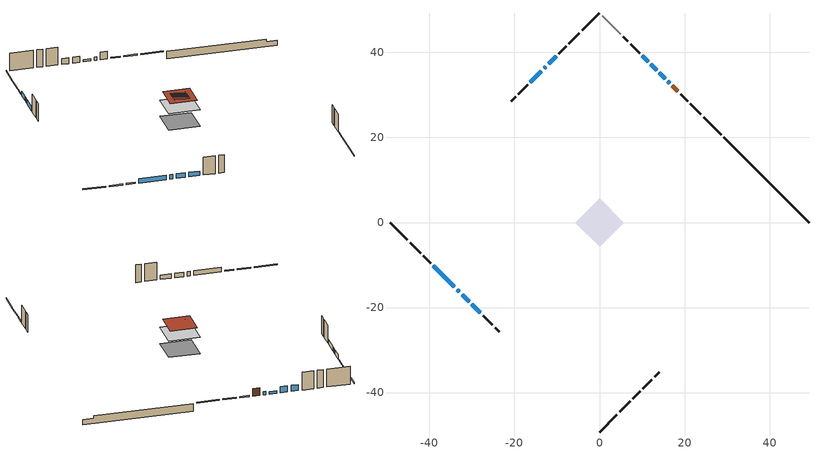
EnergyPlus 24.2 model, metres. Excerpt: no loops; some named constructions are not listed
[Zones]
conditioned space
 floor adiabatic (AdiabaticFloorConstruction): -5.69,0 0,5.69 5.69,0 0,-5.69 z3.53
 floor foundation (Slab1 construction): -5.69,0 0,5.69 5.69,0 0,-5.69 z-0.98
 wall outside (RimJoist1 construction): 0,-49.29 4.11,-45.18 / -49.29,0 -45.18,-4.11 / 0,49.29 -4.11,45.18 / 28.59,20.7 24.48,24.81 z1.09:1.39
 wall outside (RimJoist2 construction): 4.77,-44.53 7.2,-42.1 / -44.53,-4.77 -42.1,-7.2 / -4.77,44.53 -7.2,42.1 / 23.83,25.47 21.4,27.9 z1.09:1.39
 wall outside (RimJoist3 construction): 7.85,-41.44 9.53,-39.76 / -41.44,-7.85 -39.76,-9.53 / -7.85,41.44 -9.53,39.76 / 20.74,28.55 19.06,30.23 z1.09:1.39
 wall outside (AdiabaticWallConstruction 1): 18.4,30.89 17.16,32.13 z1.09:3.12
 wall outside (AdiabaticWallConstruction): 16.51,32.79 16.07,33.22 z1.09:2.01; -39.1,-10.19 -34.14,-15.16 / -33.48,-15.81 -32.98,-16.31 / -10.19,39.11 -11.96,37.33 / -32.33,-16.97 -30.7,-18.59 / -12.62,36.68 -13.05,36.25 / -13.7,35.59 -16.28,33.01 / -30.04,-19.25 -28.03,-21.26 z1.09:2.31; 15.42,33.88 14.09,35.21 z1.09:1.7; 13.43,35.86 12.1,37.19 / 11.44,37.85 10.11,39.18 z1.09:2.72
 wall outside (Wall1 construction): 10.19,-39.1 12.33,-36.97 / -27.38,-21.92 -25.24,-24.05 / -16.94,32.36 -19.07,30.22 / 9.46,39.84 7.32,41.97 z1.09:5.97
 wall outside (Wall2 construction): 12.98,-36.31 14.01,-35.29 / -24.58,-24.71 -23.56,-25.74 / -19.73,29.56 -20.75,28.54 / 6.66,42.63 5.64,43.66 z1.09:5.97
 wall foundation (FoundationWall1 construction): 29.25,20.04,-0.98 29.25,20.04,1.09 47.29,2,1.09 47.29,2,0.38 49.29,0,0.38 49.29,0,-0.98
 wall adiabatic (Wall4 construction): 4.98,44.31 0.66,48.64 z1.09:5.97
 window (WindowConstruction): 16.5,32.79 16.07,33.22 z1.09:2
 window (WindowConstruction 8): -39.1,-10.19 -34.14,-15.16 z1.09:2.31
 window (WindowConstruction 9): 15.42,33.88 14.09,35.21 z1.09:1.7
 window (WindowConstruction 10): -33.48,-15.81 -32.98,-16.31 z1.09:2.31
 window (WindowConstruction 1): 13.43,35.86 12.1,37.19 z1.09:2.71
 window (WindowConstruction 2): -10.19,39.1 -11.96,37.33 z1.09:2.31
 window (WindowConstruction 3): -32.32,-16.97 -30.7,-18.59 z1.09:2.31
 window (WindowConstruction 4): 11.44,37.85 10.11,39.18 z1.09:2.71
 window (WindowConstruction 5): -12.62,36.68 -13.05,36.25 z1.09:2.31
 window (WindowConstruction 6): -13.7,35.59 -16.28,33.01 z1.09:2.31
 window (WindowConstruction 7): -30.04,-19.25 -28.03,-21.26 z1.09:2.31
 door (Door): 18.4,30.89 17.16,32.13 z1.09:3.12
 ceiling adiabatic (AdiabaticFloorConstruction): 0,-5.69 5.69,0 0,5.69 -5.69,0 z3.53
 roof outside (Roof1 construction): 0,4.96 -4.96,0 0,-4.96 4.96,0 z5.97
 roof outside (Roof2 construction): 0,2.79 -2.79,0 0,-2.79 2.79,0 z5.97
[Schedule:Day:Interval]
interior lighting schedule day: No, 01:00, 0.108182, 04:00, 0.0901515, 05:00, 0.0991667, 06:00, 0.162273, 07:00, 0.270455, 08:00, 0.342576, 10:00, 0.369621, 11:00, 0.351591, 12:00, 0.333561, 13:00, 0.324545, 14:00, 0.31553, 15:00, 0.333561, 16:00, 0.369621, 17:00, 0.450758, 18:00, 0.585985, 19:00, 0.775303, 20:00, 0.955606, 21:00, 0.991667, 22:00, 0.712197, 23:00, 0.360606, 24:00, 0.162273
interior lighting schedule day 1: No, 01:00, 0.100909, 04:00, 0.0840909, 05:00, 0.0925, 06:00, 0.151364, 07:00, 0.252273, 08:00, 0.319545, 10:00, 0.344773, 11:00, 0.327955, 12:00, 0.311136, 13:00, 0.302727, 14:00, 0.294318, 15:00, 0.311136, 16:00, 0.344773, 17:00, 0.420455, 18:00, 0.546591, 19:00, 0.723182, 20:00, 0.891364, 21:00, 0.925, 22:00, 0.664318, 23:00, 0.336364, 24:00, 0.151364
interior lighting schedule day 2: No, 01:00, 0.0927273, 04:00, 0.0772727, 05:00, 0.085, 06:00, 0.139091, 07:00, 0.231818, 08:00, 0.293636, 10:00, 0.316818, 11:00, 0.301364, 12:00, 0.285909, 13:00, 0.278182, 14:00, 0.270455, 15:00, 0.285909, 16:00, 0.316818, 17:00, 0.386364, 18:00, 0.502273, 19:00, 0.664545, 20:00, 0.819091, 21:00, 0.85, 22:00, 0.610455, 23:00, 0.309091, 24:00, 0.139091
interior lighting schedule day 3: No, 01:00, 0.0845455, 04:00, 0.0704545, 05:00, 0.0775, 06:00, 0.126818, 07:00, 0.211364, 08:00, 0.267727, 10:00, 0.288864, 11:00, 0.274773, 12:00, 0.260682, 13:00, 0.253636, 14:00, 0.246591, 15:00, 0.260682, 16:00, 0.288864, 17:00, 0.352273, 18:00, 0.457955, 19:00, 0.605909, 20:00, 0.746818, 21:00, 0.775, 22:00, 0.556591, 23:00, 0.281818, 24:00, 0.126818
interior lighting schedule day 4: No, 01:00, 0.0763636, 04:00, 0.0636364, 05:00, 0.07, 06:00, 0.114545, 07:00, 0.190909, 08:00, 0.241818, 10:00, 0.260909, 11:00, 0.248182, 12:00, 0.235455, 13:00, 0.229091, 14:00, 0.222727, 15:00, 0.235455, 16:00, 0.260909, 17:00, 0.318182, 18:00, 0.413636, 19:00, 0.547273, 20:00, 0.674545, 21:00, 0.7, 22:00, 0.502727, 23:00, 0.254545, 24:00, 0.114545
interior lighting schedule day 5: No, 01:00, 0.0727273, 04:00, 0.0606061, 05:00, 0.0666667, 06:00, 0.109091, 07:00, 0.181818, 08:00, 0.230303, 10:00, 0.248485, 11:00, 0.236364, 12:00, 0.224242, 13:00, 0.218182, 14:00, 0.212121, 15:00, 0.224242, 16:00, 0.248485, 17:00, 0.30303, 18:00, 0.393939, 19:00, 0.521212, 20:00, 0.642424, 21:00, 0.666667, 22:00, 0.478788, 23:00, 0.242424, 24:00, 0.109091
interior lighting schedule day 6: No, 01:00, 0.0745455, 04:00, 0.0621212, 05:00, 0.0683333, 06:00, 0.111818, 07:00, 0.186364, 08:00, 0.236061, 10:00, 0.254697, 11:00, 0.242273, 12:00, 0.229848, 13:00, 0.223636, 14:00, 0.217424, 15:00, 0.229848, 16:00, 0.254697, 17:00, 0.310606, 18:00, 0.403788, 19:00, 0.534242, 20:00, 0.658485, 21:00, 0.683333, 22:00, 0.490758, 23:00, 0.248485, 24:00, 0.111818
interior lighting schedule day 7: No, 01:00, 0.08, 04:00, 0.0666667, 05:00, 0.0733333, 06:00, 0.12, 07:00, 0.2, 08:00, 0.253333, 10:00, 0.273333, 11:00, 0.26, 12:00, 0.246667, 13:00, 0.24, 14:00, 0.233333, 15:00, 0.246667, 16:00, 0.273333, 17:00, 0.333333, 18:00, 0.433333, 19:00, 0.573333, 20:00, 0.706667, 21:00, 0.733333, 22:00, 0.526667, 23:00, 0.266667, 24:00, 0.12
interior lighting schedule day 8: No, 01:00, 0.0890909, 04:00, 0.0742424, 05:00, 0.0816667, 06:00, 0.133636, 07:00, 0.222727, 08:00, 0.282121, 10:00, 0.304394, 11:00, 0.289545, 12:00, 0.274697, 13:00, 0.267273, 14:00, 0.259848, 15:00, 0.274697, 16:00, 0.304394, 17:00, 0.371212, 18:00, 0.482576, 19:00, 0.638485, 20:00, 0.78697, 21:00, 0.816667, 22:00, 0.586515, 23:00, 0.29697, 24:00, 0.133636
interior lighting schedule day 9: No, 01:00, 0.0972727, 04:00, 0.0810606, 05:00, 0.0891667, 06:00, 0.145909, 07:00, 0.243182, 08:00, 0.30803, 10:00, 0.332348, 11:00, 0.316136, 12:00, 0.299924, 13:00, 0.291818, 14:00, 0.283712, 15:00, 0.299924, 16:00, 0.332348, 17:00, 0.405303, 18:00, 0.526894, 19:00, 0.697121, 20:00, 0.859242, 21:00, 0.891667, 22:00, 0.640379, 23:00, 0.324242, 24:00, 0.145909
interior lighting schedule day 10: No, 01:00, 0.105455, 04:00, 0.0878788, 05:00, 0.0966667, 06:00, 0.158182, 07:00, 0.263636, 08:00, 0.333939, 10:00, 0.360303, 11:00, 0.342727, 12:00, 0.325152, 13:00, 0.316364, 14:00, 0.307576, 15:00, 0.325152, 16:00, 0.360303, 17:00, 0.439394, 18:00, 0.571212, 19:00, 0.755758, 20:00, 0.931515, 21:00, 0.966667, 22:00, 0.694242, 23:00, 0.351515, 24:00, 0.158182
interior lighting schedule day 11: No, 01:00, 0.109091, 04:00, 0.0909091, 05:00, 0.1, 06:00, 0.163636, 07:00, 0.272727, 08:00, 0.345455, 10:00, 0.372727, 11:00, 0.354545, 12:00, 0.336364, 13:00, 0.327273, 14:00, 0.318182, 15:00, 0.336364, 16:00, 0.372727, 17:00, 0.454545, 18:00, 0.590909, 19:00, 0.781818, 20:00, 0.963636, 21:00, 1, 22:00, 0.718182, 23:00, 0.363636, 24:00, 0.163636
interior lighting schedule default day; occupants schedule default day; clothes dryer schedule default day; cooking range schedule default day; mech vent bath fan 0 schedule default day; mech vent range fan 0 schedule default day; misc plug loads schedule default day; general water use schedule default day; heating setpoint default day; cooling setpoint default day; clothes dryer exhaust 0 schedule default day; cooling season schedule day; cooling season schedule day 2; cooling season schedule default day; exterior lighting schedule default day; natural vent schedule default day: No, 24:00, 0
occupants schedule day: No, 05:00, 0.426829, 06:00, 0.719512, 07:00, 1, 08:00, 0.670732, 09:00, 0.329268, 14:00, 0.170732, 15:00, 0.231707, 16:00, 0.329268, 17:00, 0.5, 18:00, 0.670732, 19:00, 0.829268, 21:00, 1, 22:00, 0.853659, 23:00, 0.646341, 24:00, 0.426829
clothes dryer schedule day; clothes dryer exhaust 0 schedule day: No, 01:00, 0.123457, 02:00, 0.0740741, 03:00, 0.0493827, 04:00, 0.0246914, 05:00, 0.0493827, 06:00, 0.0740741, 07:00, 0.197531, 08:00, 0.395062, 09:00, 0.592593, 10:00, 0.839506, 11:00, 0.962963, 12:00, 1, 13:00, 0.91358, 14:00, 0.82716, 15:00, 0.716049, 16:00, 0.753086, 17:00, 0.679012, 18:00, 0.666667, 20:00, 0.62963, 21:00, 0.641975, 22:00, 0.666667, 23:00, 0.54321, 24:00, 0.296296
cooking range schedule day: No, 05:00, 0.0597015, 06:00, 0.11194, 07:00, 0.171642, 08:00, 0.291045, 11:00, 0.343284, 12:00, 0.402985, 13:00, 0.462687, 14:00, 0.343284, 15:00, 0.291045, 16:00, 0.402985, 17:00, 0.567164, 18:00, 1, 19:00, 0.850746, 20:00, 0.432836, 21:00, 0.291045, 22:00, 0.231343, 23:00, 0.171642, 24:00, 0.11194
mech vent bath fan 0 schedule day: No, 07:00, 0, 08:00, 1, 09:00, 0.2, 24:00, 0
mech vent range fan 0 schedule day: No, 18:00, 0, 19:00, 1, 20:00, 0.2, 24:00, 0
misc plug loads schedule day: No, 06:00, 0.705882, 07:00, 0.745098, 08:00, 0.803922, 15:00, 0.823529, 16:00, 0.862745, 17:00, 0.921569, 18:00, 0.980392, 19:00, 1, 20:00, 0.980392, 21:00, 0.941176, 22:00, 0.862745, 23:00, 0.784314, 24:00, 0.72549
general water use schedule day: No, 01:00, 0.315068, 03:00, 0.287671, 04:00, 0.342466, 05:00, 0.369863, 06:00, 0.520548, 07:00, 0.60274, 08:00, 0.534247, 10:00, 0.506849, 11:00, 0.465753, 14:00, 0.479452, 15:00, 0.534247, 16:00, 0.589041, 17:00, 0.69863, 18:00, 0.876712, 19:00, 0.890411, 20:00, 0.986301, 21:00, 1, 22:00, 0.863014, 23:00, 0.616438, 24:00, 0.465753
heating setpoint day: No, 07:00, 18, 23:00, 21, 24:00, 18
cooling setpoint day: No, 24:00, 25
cooling season schedule day 1: No, 24:00, 1
exterior lighting schedule day: No, 01:00, 0.566667, 03:00, 0.524167, 05:00, 0.495833, 06:00, 0.5525, 07:00, 0.623333, 08:00, 0.580833, 09:00, 0.439167, 10:00, 0.354167, 12:00, 0.34, 13:00, 0.354167, 14:00, 0.396667, 15:00, 0.425, 16:00, 0.495833, 17:00, 0.623333, 18:00, 0.793333, 19:00, 0.906667, 20:00, 0.963333, 21:00, 0.991667, 22:00, 0.920833, 23:00, 0.793333, 24:00, 0.665833
exterior lighting schedule day 1: No, 01:00, 0.528571, 03:00, 0.488929, 05:00, 0.4625, 06:00, 0.515357, 07:00, 0.581429, 08:00, 0.541786, 09:00, 0.409643, 10:00, 0.330357, 12:00, 0.317143, 13:00, 0.330357, 14:00, 0.37, 15:00, 0.396429, 16:00, 0.4625, 17:00, 0.581429, 18:00, 0.74, 19:00, 0.845714, 20:00, 0.898571, 21:00, 0.925, 22:00, 0.858929, 23:00, 0.74, 24:00, 0.621071
exterior lighting schedule day 10: No, 01:00, 0.552381, 03:00, 0.510952, 05:00, 0.483333, 06:00, 0.538571, 07:00, 0.607619, 08:00, 0.56619, 09:00, 0.428095, 10:00, 0.345238, 12:00, 0.331429, 13:00, 0.345238, 14:00, 0.386667, 15:00, 0.414286, 16:00, 0.483333, 17:00, 0.607619, 18:00, 0.773333, 19:00, 0.88381, 20:00, 0.939048, 21:00, 0.966667, 22:00, 0.897619, 23:00, 0.773333, 24:00, 0.649048
exterior lighting schedule day 11: No, 01:00, 0.571429, 03:00, 0.528571, 05:00, 0.5, 06:00, 0.557143, 07:00, 0.628571, 08:00, 0.585714, 09:00, 0.442857, 10:00, 0.357143, 12:00, 0.342857, 13:00, 0.357143, 14:00, 0.4, 15:00, 0.428571, 16:00, 0.5, 17:00, 0.628571, 18:00, 0.8, 19:00, 0.914286, 20:00, 0.971429, 21:00, 1, 22:00, 0.928571, 23:00, 0.8, 24:00, 0.671429
exterior lighting schedule day 2: No, 01:00, 0.485714, 03:00, 0.449286, 05:00, 0.425, 06:00, 0.473571, 07:00, 0.534286, 08:00, 0.497857, 09:00, 0.376429, 10:00, 0.303571, 12:00, 0.291429, 13:00, 0.303571, 14:00, 0.34, 15:00, 0.364286, 16:00, 0.425, 17:00, 0.534286, 18:00, 0.68, 19:00, 0.777143, 20:00, 0.825714, 21:00, 0.85, 22:00, 0.789286, 23:00, 0.68, 24:00, 0.570714
exterior lighting schedule day 3: No, 01:00, 0.442857, 03:00, 0.409643, 05:00, 0.3875, 06:00, 0.431786, 07:00, 0.487143, 08:00, 0.453929, 09:00, 0.343214, 10:00, 0.276786, 12:00, 0.265714, 13:00, 0.276786, 14:00, 0.31, 15:00, 0.332143, 16:00, 0.3875, 17:00, 0.487143, 18:00, 0.62, 19:00, 0.708571, 20:00, 0.752857, 21:00, 0.775, 22:00, 0.719643, 23:00, 0.62, 24:00, 0.520357
exterior lighting schedule day 4: No, 01:00, 0.4, 03:00, 0.37, 05:00, 0.35, 06:00, 0.39, 07:00, 0.44, 08:00, 0.41, 09:00, 0.31, 10:00, 0.25, 12:00, 0.24, 13:00, 0.25, 14:00, 0.28, 15:00, 0.3, 16:00, 0.35, 17:00, 0.44, 18:00, 0.56, 19:00, 0.64, 20:00, 0.68, 21:00, 0.7, 22:00, 0.65, 23:00, 0.56, 24:00, 0.47
exterior lighting schedule day 5: No, 01:00, 0.380952, 03:00, 0.352381, 05:00, 0.333333, 06:00, 0.371429, 07:00, 0.419048, 08:00, 0.390476, 09:00, 0.295238, 10:00, 0.238095, 12:00, 0.228571, 13:00, 0.238095, 14:00, 0.266667, 15:00, 0.285714, 16:00, 0.333333, 17:00, 0.419048, 18:00, 0.533333, 19:00, 0.609524, 20:00, 0.647619, 21:00, 0.666667, 22:00, 0.619048, 23:00, 0.533333, 24:00, 0.447619
exterior lighting schedule day 6: No, 01:00, 0.390476, 03:00, 0.36119, 05:00, 0.341667, 06:00, 0.380714, 07:00, 0.429524, 08:00, 0.400238, 09:00, 0.302619, 10:00, 0.244048, 12:00, 0.234286, 13:00, 0.244048, 14:00, 0.273333, 15:00, 0.292857, 16:00, 0.341667, 17:00, 0.429524, 18:00, 0.546667, 19:00, 0.624762, 20:00, 0.66381, 21:00, 0.683333, 22:00, 0.634524, 23:00, 0.546667, 24:00, 0.45881
exterior lighting schedule day 7: No, 01:00, 0.419048, 03:00, 0.387619, 05:00, 0.366667, 06:00, 0.408571, 07:00, 0.460952, 08:00, 0.429524, 09:00, 0.324762, 10:00, 0.261905, 12:00, 0.251429, 13:00, 0.261905, 14:00, 0.293333, 15:00, 0.314286, 16:00, 0.366667, 17:00, 0.460952, 18:00, 0.586667, 19:00, 0.670476, 20:00, 0.712381, 21:00, 0.733333, 22:00, 0.680952, 23:00, 0.586667, 24:00, 0.492381
exterior lighting schedule day 8: No, 01:00, 0.466667, 03:00, 0.431667, 05:00, 0.408333, 06:00, 0.455, 07:00, 0.513333, 08:00, 0.478333, 09:00, 0.361667, 10:00, 0.291667, 12:00, 0.28, 13:00, 0.291667, 14:00, 0.326667, 15:00, 0.35, 16:00, 0.408333, 17:00, 0.513333, 18:00, 0.653333, 19:00, 0.746667, 20:00, 0.793333, 21:00, 0.816667, 22:00, 0.758333, 23:00, 0.653333, 24:00, 0.548333
exterior lighting schedule day 9: No, 01:00, 0.509524, 03:00, 0.47131, 05:00, 0.445833, 06:00, 0.496786, 07:00, 0.560476, 08:00, 0.522262, 09:00, 0.394881, 10:00, 0.318452, 12:00, 0.305714, 13:00, 0.318452, 14:00, 0.356667, 15:00, 0.382143, 16:00, 0.445833, 17:00, 0.560476, 18:00, 0.713333, 19:00, 0.815238, 20:00, 0.86619, 21:00, 0.891667, 22:00, 0.827976, 23:00, 0.713333, 24:00, 0.59869
[Schedule:Week:Daily]
heating setpoint Week Rule - Jan1-Dec31: heating setpoint day, heating setpoint day, heating setpoint day, heating setpoint day, heating setpoint day, heating setpoint day, heating setpoint day, heating setpoint default day, heating setpoint default day, heating setpoint default day, heating setpoint default day, heating setpoint default day
cooling setpoint Week Rule - Jan1-Dec31: cooling setpoint day, cooling setpoint day, cooling setpoint day, cooling setpoint day, cooling setpoint day, cooling setpoint day, cooling setpoint day, cooling setpoint default day, cooling setpoint default day, cooling setpoint default day, cooling setpoint default day, cooling setpoint default day
clothes dryer exhaust 0 schedule Week Rule - Jan1-Dec31: clothes dryer exhaust 0 schedule day, clothes dryer exhaust 0 schedule day, clothes dryer exhaust 0 schedule day, clothes dryer exhaust 0 schedule day, clothes dryer exhaust 0 schedule day, clothes dryer exhaust 0 schedule day, clothes dryer exhaust 0 schedule day, clothes dryer exhaust 0 schedule default day, clothes dryer exhaust 0 schedule default day, clothes dryer exhaust 0 schedule default day, clothes dryer exhaust 0 schedule default day, clothes dryer exhaust 0 schedule default day
cooling season schedule Week Rule - Jan1-May26: cooling season schedule day, cooling season schedule day, cooling season schedule day, cooling season schedule day, cooling season schedule day, cooling season schedule day, cooling season schedule day, cooling season schedule default day, cooling season schedule default day, cooling season schedule default day, cooling season schedule default day, cooling season schedule default day
cooling season schedule Week Rule - May27-Jun2: cooling season schedule day, cooling season schedule day, cooling season schedule day, cooling season schedule day, cooling season schedule day, cooling season schedule day 1, cooling season schedule day 1, cooling season schedule default day, cooling season schedule default day, cooling season schedule default day, cooling season schedule default day, cooling season schedule default day
cooling season schedule Week Rule - Jun3-Sep29: cooling season schedule day 1, cooling season schedule day 1, cooling season schedule day 1, cooling season schedule day 1, cooling season schedule day 1, cooling season schedule day 1, cooling season schedule day 1, cooling season schedule default day, cooling season schedule default day, cooling season schedule default day, cooling season schedule default day, cooling season schedule default day
cooling season schedule Week Rule - Sep30-Oct6: cooling season schedule day 1, cooling season schedule day 2, cooling season schedule day 2, cooling season schedule day 2, cooling season schedule day 2, cooling season schedule day 2, cooling season schedule day 2, cooling season schedule default day, cooling season schedule default day, cooling season schedule default day, cooling season schedule default day, cooling season schedule default day
cooling season schedule Week Rule - Oct7-Dec31: cooling season schedule day 2, cooling season schedule day 2, cooling season schedule day 2, cooling season schedule day 2, cooling season schedule day 2, cooling season schedule day 2, cooling season schedule day 2, cooling season schedule default day, cooling season schedule default day, cooling season schedule default day, cooling season schedule default day, cooling season schedule default day
exterior lighting schedule Week Rule - Nov25-Dec1: exterior lighting schedule day 10, exterior lighting schedule day 10, exterior lighting schedule day 10, exterior lighting schedule day 10, exterior lighting schedule day 10, exterior lighting schedule day 10, exterior lighting schedule day 11, exterior lighting schedule default day, exterior lighting schedule default day, exterior lighting schedule default day, exterior lighting schedule default day, exterior lighting schedule default day
exterior lighting schedule Week Rule - Dec2-Dec31: exterior lighting schedule day 11, exterior lighting schedule day 11, exterior lighting schedule day 11, exterior lighting schedule day 11, exterior lighting schedule day 11, exterior lighting schedule day 11, exterior lighting schedule day 11, exterior lighting schedule default day, exterior lighting schedule default day, exterior lighting schedule default day, exterior lighting schedule default day, exterior lighting schedule default day
natural vent schedule Week Rule - Jan1-Dec31: natural vent schedule default day, natural vent schedule default day, natural vent schedule default day, natural vent schedule default day, natural vent schedule default day, natural vent schedule default day, natural vent schedule default day, natural vent schedule default day, natural vent schedule default day, natural vent schedule default day, natural vent schedule default day, natural vent schedule default day
[Schedule:Year]
heating setpoint: heating setpoint Week Rule - Jan1-Dec31, 1, 1, 12, 31
cooling season schedule: cooling season schedule Week Rule - Jan1-May26, 1, 1, 5, 26, cooling season schedule Week Rule - May27-Jun2, 5, 27, 6, 2, cooling season schedule Week Rule - Jun3-Sep29, 6, 3, 9, 29, cooling season schedule Week Rule - Sep30-Oct6, 9, 30, 10, 6, cooling season schedule Week Rule - Oct7-Dec31, 10, 7, 12, 31
natural vent schedule: natural vent schedule Week Rule - Jan1-Dec31, 1, 1, 12, 31
